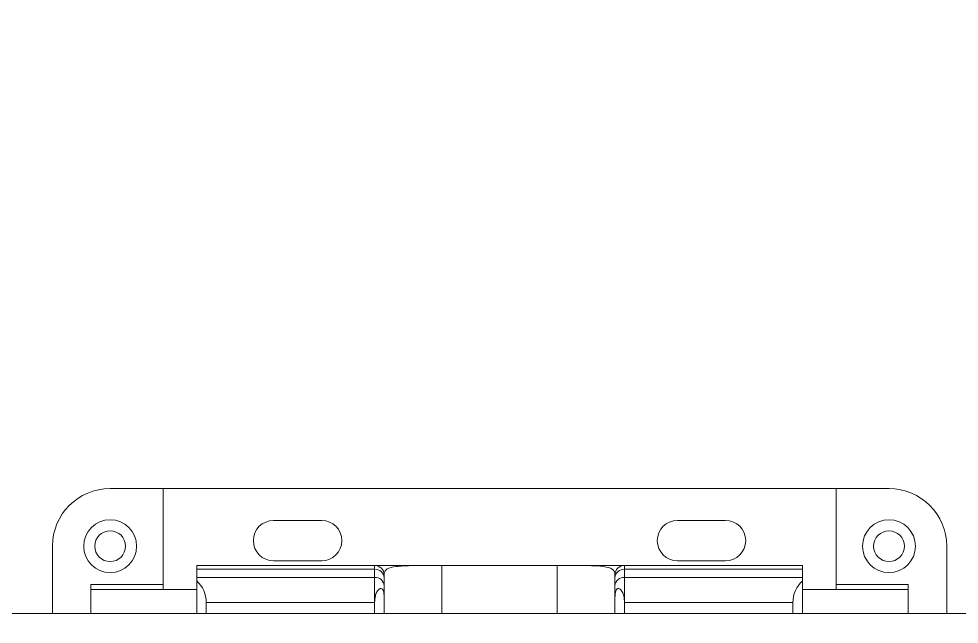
# Model space of a CAD drawing. Header units: inches. Extents: x 0.54 to 10.46, y 0.74 to 7.76.
# Drawn here: x 1.69 to 2.366, y 3.723 to 4.159 of the extents above; entities that cross this region are included whole.
import ezdxf

# ---------------------------------------------------------------- set-up
doc = ezdxf.new("R2010")
doc.units = ezdxf.units.IN
doc.header["$MEASUREMENT"] = 0
doc.layers.add('BG', color=7, linetype='Continuous')
doc.layers.add('MCG-INT-4FT', color=7, linetype='Continuous')

# ---------------------------------------------------------------- blocks, each defined once
blk = doc.blocks.new('block 3')
at = {"layer": 'BG', "true_color": 0xffffff}
h = blk.add_hatch(color=7, dxfattribs=at)
h.dxf.hatch_style = 2
edge = h.paths.add_edge_path()
edge.add_spline(control_points=[(10.29599, 0.90612), (10.29599, 0.90612), (0.87112, 0.90612), (0.87112, 0.90612), (0.87016, 0.90612), (0.86938, 0.90689), (0.86938, 0.90785), (0.86938, 0.90785), (0.86938, 7.59215), (0.86938, 7.59215), (0.86938, 7.59311), (0.87016, 7.59389), (0.87112, 7.59389), (0.87112, 7.59389), (10.29599, 7.59389), (10.29599, 7.59389), (10.29696, 7.59389), (10.29773, 7.59311), (10.29773, 7.59215), (10.29773, 7.59215), (10.29773, 0.90785), (10.29773, 0.90785), (10.29773, 0.90689), (10.29696, 0.90612), (10.29599, 0.90612)], knot_values=[0, 0, 0, 0, 1, 1, 1, 2, 2, 2, 3, 3, 3, 4, 4, 4, 5, 5, 5, 6, 6, 6, 7, 7, 7, 8, 8, 8, 8], degree=3, periodic=1)
h.paths.add_polyline_path([(0.87286, 0.90959), (10.29426, 0.90959), (10.29426, 7.59042), (0.87286, 7.59042)])
at = {"layer": 'BG', "lineweight": 0}
blk.add_open_spline([(10.29599, 0.90612), (10.29599, 0.90612), (0.87112, 0.90612), (0.87112, 0.90612), (0.87016, 0.90612), (0.86938, 0.90689), (0.86938, 0.90785), (0.86938, 0.90785), (0.86938, 7.59215), (0.86938, 7.59215), (0.86938, 7.59311), (0.87016, 7.59389), (0.87112, 7.59389), (0.87112, 7.59389), (10.29599, 7.59389), (10.29599, 7.59389), (10.29696, 7.59389), (10.29773, 7.59311), (10.29773, 7.59215), (10.29773, 7.59215), (10.29773, 0.90785), (10.29773, 0.90785), (10.29773, 0.90689), (10.29696, 0.90612), (10.29599, 0.90612)], degree=3, knots=[0, 0, 0, 0, 1, 1, 1, 2, 2, 2, 3, 3, 3, 4, 4, 4, 5, 5, 5, 6, 6, 6, 7, 7, 7, 8, 8, 8, 8], dxfattribs=at)
blk = doc.blocks.new('block 2')
at = {"layer": 'BG'}
blk.add_blockref('block 3', (0, 0), dxfattribs=at)
blk = doc.blocks.new('block 69')
at = {"layer": 'BG', "true_color": 0xffffff}
h = blk.add_hatch(color=7, dxfattribs=at)
h.dxf.hatch_style = 2
edge = h.paths.add_edge_path()
edge.add_spline(control_points=[(10.46309, 0.739), (10.46309, 0.739), (0.53691, 0.739), (0.53691, 0.739), (0.53595, 0.739), (0.53517, 0.73978), (0.53517, 0.74074), (0.53517, 0.74074), (0.53517, 7.75926), (0.53517, 7.75926), (0.53517, 7.76022), (0.53595, 7.761), (0.53691, 7.761), (0.53691, 7.761), (10.46309, 7.761), (10.46309, 7.761), (10.46406, 7.761), (10.46483, 7.76022), (10.46483, 7.75926), (10.46483, 7.75926), (10.46483, 0.74074), (10.46483, 0.74074), (10.46483, 0.73978), (10.46406, 0.739), (10.46309, 0.739)], knot_values=[0, 0, 0, 0, 1, 1, 1, 2, 2, 2, 3, 3, 3, 4, 4, 4, 5, 5, 5, 6, 6, 6, 7, 7, 7, 8, 8, 8, 8], degree=3, periodic=1)
h.paths.add_polyline_path([(0.53864, 0.74248), (10.46136, 0.74248), (10.46136, 7.75752), (0.53864, 7.75752)])
at = {"layer": 'BG', "lineweight": 0}
blk.add_open_spline([(10.46309, 0.739), (10.46309, 0.739), (0.53691, 0.739), (0.53691, 0.739), (0.53595, 0.739), (0.53517, 0.73978), (0.53517, 0.74074), (0.53517, 0.74074), (0.53517, 7.75926), (0.53517, 7.75926), (0.53517, 7.76022), (0.53595, 7.761), (0.53691, 7.761), (0.53691, 7.761), (10.46309, 7.761), (10.46309, 7.761), (10.46406, 7.761), (10.46483, 7.76022), (10.46483, 7.75926), (10.46483, 7.75926), (10.46483, 0.74074), (10.46483, 0.74074), (10.46483, 0.73978), (10.46406, 0.739), (10.46309, 0.739)], degree=3, knots=[0, 0, 0, 0, 1, 1, 1, 2, 2, 2, 3, 3, 3, 4, 4, 4, 5, 5, 5, 6, 6, 6, 7, 7, 7, 8, 8, 8, 8], dxfattribs=at)
blk = doc.blocks.new('block 68')
at = {"layer": 'BG'}
blk.add_blockref('block 69', (0, 0), dxfattribs=at)
blk = doc.blocks.new('block 1388')
at = {"layer": 'MCG-INT-4FT', "color": 7, "lineweight": 5, "true_color": 0xffffff}
blk.add_lwpolyline([(1.99455, 3.76554), (1.94616, 3.76554)], dxfattribs=at)
blk = doc.blocks.new('block 1389')
at = {"layer": 'MCG-INT-4FT', "color": 7, "lineweight": 5, "true_color": 0xffffff}
blk.add_lwpolyline([(2.1259, 3.76554), (2.07751, 3.76554)], dxfattribs=at)
blk = doc.blocks.new('block 1395')
at = {"layer": 'MCG-INT-4FT', "color": 7, "lineweight": 5, "true_color": 0xffffff}
blk.add_open_spline([(2.297, 3.77936), (2.297, 3.78986), (2.30551, 3.79838), (2.31601, 3.79838), (2.32651, 3.79838), (2.33502, 3.78986), (2.33502, 3.77936), (2.33502, 3.76886), (2.32651, 3.76035), (2.31601, 3.76035), (2.30551, 3.76035), (2.297, 3.76886), (2.297, 3.77936), (2.297, 3.77936), (2.297, 3.77936), (2.297, 3.77936)], degree=3, knots=[0, 0, 0, 0, 1, 1, 1, 2, 2, 2, 3, 3, 3, 4, 4, 4, 5, 5, 5, 5], dxfattribs=at)
blk = doc.blocks.new('block 1396')
at = {"layer": 'MCG-INT-4FT', "color": 7, "lineweight": 5, "true_color": 0xffffff}
blk.add_lwpolyline([(2.32984, 3.74826), (2.32984, 3.75171)], dxfattribs=at)
blk = doc.blocks.new('block 1397')
at = {"layer": 'MCG-INT-4FT', "color": 7, "lineweight": 5, "true_color": 0xffffff}
blk.add_lwpolyline([(2.27799, 3.75171), (2.32984, 3.75171)], dxfattribs=at)
blk = doc.blocks.new('block 1398')
at = {"layer": 'MCG-INT-4FT', "color": 7, "lineweight": 5, "true_color": 0xffffff}
blk.add_lwpolyline([(2.27799, 3.82084), (2.27799, 3.75171)], dxfattribs=at)
blk = doc.blocks.new('block 1399')
at = {"layer": 'MCG-INT-4FT', "color": 7, "lineweight": 5, "true_color": 0xffffff}
blk.add_lwpolyline([(2.31601, 3.82084), (2.27799, 3.82084)], dxfattribs=at)
blk = doc.blocks.new('block 1400')
at = {"layer": 'MCG-INT-4FT', "color": 7, "lineweight": 5, "true_color": 0xffffff}
blk.add_open_spline([(2.35749, 3.77936), (2.35749, 3.80227), (2.33892, 3.82084), (2.31601, 3.82084)], degree=3, dxfattribs=at)
blk = doc.blocks.new('block 1401')
at = {"layer": 'MCG-INT-4FT', "color": 7, "lineweight": 5, "true_color": 0xffffff}
blk.add_lwpolyline([(2.35749, 3.77936), (2.35749, 3.73097)], dxfattribs=at)
blk = doc.blocks.new('block 1408')
at = {"layer": 'MCG-INT-4FT', "color": 7, "lineweight": 5, "true_color": 0xffffff}
blk.add_open_spline([(2.30495, 3.77936), (2.30495, 3.78547), (2.3099, 3.79043), (2.31601, 3.79043), (2.32212, 3.79043), (2.32707, 3.78547), (2.32707, 3.77936), (2.32707, 3.77326), (2.32212, 3.7683), (2.31601, 3.7683), (2.3099, 3.7683), (2.30495, 3.77326), (2.30495, 3.77936), (2.30495, 3.77936), (2.30495, 3.77936), (2.30495, 3.77936)], degree=3, knots=[0, 0, 0, 0, 1, 1, 1, 2, 2, 2, 3, 3, 3, 4, 4, 4, 5, 5, 5, 5], dxfattribs=at)
blk = doc.blocks.new('block 1410')
at = {"layer": 'MCG-INT-4FT', "color": 7, "lineweight": 5, "true_color": 0xffffff}
blk.add_open_spline([(1.73704, 3.77936), (1.73704, 3.78986), (1.74555, 3.79838), (1.75605, 3.79838), (1.76655, 3.79838), (1.77506, 3.78986), (1.77506, 3.77936), (1.77506, 3.76886), (1.76655, 3.76035), (1.75605, 3.76035), (1.74555, 3.76035), (1.73704, 3.76886), (1.73704, 3.77936), (1.73704, 3.77936), (1.73704, 3.77936), (1.73704, 3.77936)], degree=3, knots=[0, 0, 0, 0, 1, 1, 1, 2, 2, 2, 3, 3, 3, 4, 4, 4, 5, 5, 5, 5], dxfattribs=at)
blk = doc.blocks.new('block 1418')
at = {"layer": 'MCG-INT-4FT', "color": 7, "lineweight": 5, "true_color": 0xffffff}
blk.add_lwpolyline([(1.71457, 3.73097), (1.71457, 3.77936)], dxfattribs=at)
blk = doc.blocks.new('block 1419')
at = {"layer": 'MCG-INT-4FT', "color": 7, "lineweight": 5, "true_color": 0xffffff}
blk.add_open_spline([(1.75605, 3.82084), (1.73314, 3.82084), (1.71457, 3.80227), (1.71457, 3.77936)], degree=3, dxfattribs=at)
blk = doc.blocks.new('block 1420')
at = {"layer": 'MCG-INT-4FT', "color": 7, "lineweight": 5, "true_color": 0xffffff}
blk.add_lwpolyline([(1.75605, 3.82084), (1.79407, 3.82084)], dxfattribs=at)
blk = doc.blocks.new('block 1421')
at = {"layer": 'MCG-INT-4FT', "color": 7, "lineweight": 5, "true_color": 0xffffff}
blk.add_lwpolyline([(1.79407, 3.82084), (1.79407, 3.75171)], dxfattribs=at)
blk = doc.blocks.new('block 1422')
at = {"layer": 'MCG-INT-4FT', "color": 7, "lineweight": 5, "true_color": 0xffffff}
blk.add_lwpolyline([(1.79407, 3.75171), (1.74222, 3.75171)], dxfattribs=at)
blk = doc.blocks.new('block 1423')
at = {"layer": 'MCG-INT-4FT', "color": 7, "lineweight": 5, "true_color": 0xffffff}
blk.add_lwpolyline([(1.74222, 3.74826), (1.74222, 3.75171)], dxfattribs=at)
blk = doc.blocks.new('block 1424')
at = {"layer": 'MCG-INT-4FT', "color": 7, "lineweight": 5, "true_color": 0xffffff}
blk.add_open_spline([(1.74499, 3.77936), (1.74499, 3.78547), (1.74994, 3.79043), (1.75605, 3.79043), (1.76216, 3.79043), (1.76711, 3.78547), (1.76711, 3.77936), (1.76711, 3.77326), (1.76216, 3.7683), (1.75605, 3.7683), (1.74994, 3.7683), (1.74499, 3.77326), (1.74499, 3.77936), (1.74499, 3.77936), (1.74499, 3.77936), (1.74499, 3.77936)], degree=3, knots=[0, 0, 0, 0, 1, 1, 1, 2, 2, 2, 3, 3, 3, 4, 4, 4, 5, 5, 5, 5], dxfattribs=at)
blk = doc.blocks.new('block 1426')
at = {"layer": 'MCG-INT-4FT', "color": 7, "lineweight": 5, "true_color": 0xffffff}
blk.add_lwpolyline([(1.95307, 3.73892), (1.95307, 3.75089)], dxfattribs=at)
blk = doc.blocks.new('block 1427')
at = {"layer": 'MCG-INT-4FT', "color": 7, "lineweight": 5, "true_color": 0xffffff}
blk.add_open_spline([(1.94616, 3.73892), (1.94626, 3.74052), (1.94637, 3.74213), (1.94673, 3.74363), (1.94697, 3.74465), (1.94734, 3.74563), (1.94781, 3.74649), (1.94812, 3.74707), (1.94849, 3.74761), (1.94891, 3.74804), (1.9492, 3.74833), (1.94952, 3.74858), (1.94986, 3.74874), (1.95011, 3.74885), (1.95038, 3.74892), (1.95064, 3.74892), (1.95086, 3.74892), (1.95108, 3.74887), (1.95129, 3.74877), (1.9515, 3.74867), (1.95169, 3.74851), (1.95187, 3.74832), (1.95203, 3.74813), (1.95217, 3.7479), (1.95229, 3.74766), (1.95249, 3.74725), (1.95263, 3.74678), (1.95273, 3.7463), (1.9531, 3.74463), (1.95308, 3.74284), (1.95307, 3.74109), (1.95307, 3.74036), (1.95307, 3.73964), (1.95307, 3.73892)], degree=3, knots=[0, 0, 0, 0, 1, 1, 1, 2, 2, 2, 3, 3, 3, 4, 4, 4, 5, 5, 5, 6, 6, 6, 7, 7, 7, 8, 8, 8, 9, 9, 9, 10, 10, 10, 11, 11, 11, 11], dxfattribs=at)
blk = doc.blocks.new('block 1428')
at = {"layer": 'MCG-INT-4FT', "color": 7, "lineweight": 5, "true_color": 0xffffff}
blk.add_lwpolyline([(1.94616, 3.75688), (1.94616, 3.73892)], dxfattribs=at)
blk = doc.blocks.new('block 1429')
at = {"layer": 'MCG-INT-4FT', "color": 7, "lineweight": 5, "true_color": 0xffffff}
blk.add_open_spline([(1.95307, 3.75089), (1.9528, 3.75444), (1.94972, 3.75711), (1.94616, 3.75688)], degree=3, dxfattribs=at)
blk = doc.blocks.new('block 1430')
at = {"layer": 'MCG-INT-4FT', "color": 7, "lineweight": 5, "true_color": 0xffffff}
blk.add_lwpolyline([(1.95307, 3.73097), (1.95307, 3.73892)], dxfattribs=at)
blk = doc.blocks.new('block 1431')
at = {"layer": 'MCG-INT-4FT', "color": 7, "lineweight": 5, "true_color": 0xffffff}
blk.add_lwpolyline([(1.94616, 3.73097), (1.94616, 3.73892)], dxfattribs=at)
blk = doc.blocks.new('block 1432')
at = {"layer": 'MCG-INT-4FT', "color": 7, "lineweight": 5, "true_color": 0xffffff}
blk.add_lwpolyline([(2.1259, 3.75688), (2.1259, 3.73892)], dxfattribs=at)
blk = doc.blocks.new('block 1433')
at = {"layer": 'MCG-INT-4FT', "color": 7, "lineweight": 5, "true_color": 0xffffff}
blk.add_open_spline([(2.1259, 3.73892), (2.1258, 3.74052), (2.1257, 3.74213), (2.12533, 3.74363), (2.12509, 3.74465), (2.12472, 3.74563), (2.12426, 3.74649), (2.12394, 3.74707), (2.12357, 3.74761), (2.12315, 3.74804), (2.12286, 3.74833), (2.12254, 3.74858), (2.1222, 3.74874), (2.12195, 3.74885), (2.12168, 3.74892), (2.12142, 3.74892), (2.1212, 3.74892), (2.12098, 3.74887), (2.12077, 3.74877), (2.12056, 3.74867), (2.12037, 3.74851), (2.1202, 3.74832), (2.12003, 3.74813), (2.11989, 3.7479), (2.11977, 3.74766), (2.11957, 3.74725), (2.11944, 3.74678), (2.11933, 3.7463), (2.11896, 3.74463), (2.11899, 3.74284), (2.11899, 3.74109), (2.11899, 3.74036), (2.11899, 3.73964), (2.11899, 3.73892)], degree=3, knots=[0, 0, 0, 0, 1, 1, 1, 2, 2, 2, 3, 3, 3, 4, 4, 4, 5, 5, 5, 6, 6, 6, 7, 7, 7, 8, 8, 8, 9, 9, 9, 10, 10, 10, 11, 11, 11, 11], dxfattribs=at)
blk = doc.blocks.new('block 1434')
at = {"layer": 'MCG-INT-4FT', "color": 7, "lineweight": 5, "true_color": 0xffffff}
blk.add_lwpolyline([(2.11899, 3.73892), (2.11899, 3.75089)], dxfattribs=at)
blk = doc.blocks.new('block 1435')
at = {"layer": 'MCG-INT-4FT', "color": 7, "lineweight": 5, "true_color": 0xffffff}
blk.add_open_spline([(2.1259, 3.75688), (2.12235, 3.75711), (2.11926, 3.75444), (2.11899, 3.75089)], degree=3, dxfattribs=at)
blk = doc.blocks.new('block 1436')
at = {"layer": 'MCG-INT-4FT', "color": 7, "lineweight": 5, "true_color": 0xffffff}
blk.add_lwpolyline([(2.11899, 3.73097), (2.11899, 3.73892)], dxfattribs=at)
blk = doc.blocks.new('block 1437')
at = {"layer": 'MCG-INT-4FT', "color": 7, "lineweight": 5, "true_color": 0xffffff}
blk.add_lwpolyline([(2.1259, 3.73097), (2.1259, 3.73892)], dxfattribs=at)
blk = doc.blocks.new('block 1450')
at = {"layer": 'MCG-INT-4FT', "color": 7, "lineweight": 5, "true_color": 0xffffff}
blk.add_lwpolyline([(1.82518, 3.73892), (1.94616, 3.73892)], dxfattribs=at)
blk = doc.blocks.new('block 1451')
at = {"layer": 'MCG-INT-4FT', "color": 7, "lineweight": 5, "true_color": 0xffffff}
blk.add_open_spline([(1.82518, 3.73892), (1.82518, 3.74482), (1.82267, 3.75044), (1.81827, 3.75437)], degree=3, dxfattribs=at)
blk = doc.blocks.new('block 1452')
at = {"layer": 'MCG-INT-4FT', "color": 7, "lineweight": 5, "true_color": 0xffffff}
blk.add_lwpolyline([(1.81827, 3.75437), (1.81827, 3.75688)], dxfattribs=at)
blk = doc.blocks.new('block 1453')
at = {"layer": 'MCG-INT-4FT', "color": 7, "lineweight": 5, "true_color": 0xffffff}
blk.add_lwpolyline([(1.81827, 3.75688), (1.94616, 3.75688)], dxfattribs=at)
blk = doc.blocks.new('block 1454')
at = {"layer": 'MCG-INT-4FT', "color": 7, "lineweight": 5, "true_color": 0xffffff}
blk.add_lwpolyline([(1.81827, 3.73097), (1.81827, 3.75437)], dxfattribs=at)
blk = doc.blocks.new('block 1455')
at = {"layer": 'MCG-INT-4FT', "color": 7, "lineweight": 5, "true_color": 0xffffff}
blk.add_lwpolyline([(1.82518, 3.73097), (1.82518, 3.73892)], dxfattribs=at)
blk = doc.blocks.new('block 1461')
at = {"layer": 'MCG-INT-4FT', "color": 7, "lineweight": 5, "true_color": 0xffffff}
blk.add_lwpolyline([(2.25379, 3.75437), (2.25379, 3.75688)], dxfattribs=at)
blk = doc.blocks.new('block 1462')
at = {"layer": 'MCG-INT-4FT', "color": 7, "lineweight": 5, "true_color": 0xffffff}
blk.add_open_spline([(2.25379, 3.75437), (2.24939, 3.75044), (2.24688, 3.74482), (2.24688, 3.73892)], degree=3, dxfattribs=at)
blk = doc.blocks.new('block 1463')
at = {"layer": 'MCG-INT-4FT', "color": 7, "lineweight": 5, "true_color": 0xffffff}
blk.add_lwpolyline([(2.24688, 3.73892), (2.1259, 3.73892)], dxfattribs=at)
blk = doc.blocks.new('block 1464')
at = {"layer": 'MCG-INT-4FT', "color": 7, "lineweight": 5, "true_color": 0xffffff}
blk.add_lwpolyline([(2.25379, 3.75688), (2.1259, 3.75688)], dxfattribs=at)
blk = doc.blocks.new('block 1465')
at = {"layer": 'MCG-INT-4FT', "color": 7, "lineweight": 5, "true_color": 0xffffff}
blk.add_lwpolyline([(2.24688, 3.73097), (2.24688, 3.73892)], dxfattribs=at)
blk = doc.blocks.new('block 1466')
at = {"layer": 'MCG-INT-4FT', "color": 7, "lineweight": 5, "true_color": 0xffffff}
blk.add_lwpolyline([(2.25379, 3.73097), (2.25379, 3.75437)], dxfattribs=at)
blk = doc.blocks.new('block 1474')
at = {"layer": 'MCG-INT-4FT', "color": 7, "lineweight": 5, "true_color": 0xffffff}
blk.add_lwpolyline([(1.94616, 3.76276), (1.94616, 3.75688)], dxfattribs=at)
blk = doc.blocks.new('block 1475')
at = {"layer": 'MCG-INT-4FT', "color": 7, "lineweight": 5, "true_color": 0xffffff}
blk.add_lwpolyline([(1.81827, 3.76276), (1.94616, 3.76276)], dxfattribs=at)
blk = doc.blocks.new('block 1476')
at = {"layer": 'MCG-INT-4FT', "color": 7, "lineweight": 5, "true_color": 0xffffff}
blk.add_lwpolyline([(1.81827, 3.75688), (1.81827, 3.76276)], dxfattribs=at)
blk = doc.blocks.new('block 1477')
at = {"layer": 'MCG-INT-4FT', "color": 7, "lineweight": 5, "true_color": 0xffffff}
blk.add_open_spline([(1.95307, 3.75677), (1.9528, 3.76033), (1.94972, 3.763), (1.94616, 3.76276)], degree=3, dxfattribs=at)
blk = doc.blocks.new('block 1478')
at = {"layer": 'MCG-INT-4FT', "color": 7, "lineweight": 5, "true_color": 0xffffff}
blk.add_lwpolyline([(1.95307, 3.75089), (1.95307, 3.75677)], dxfattribs=at)
blk = doc.blocks.new('block 1479')
at = {"layer": 'MCG-INT-4FT', "color": 7, "lineweight": 5, "true_color": 0xffffff}
blk.add_lwpolyline([(2.1259, 3.76276), (2.1259, 3.75688)], dxfattribs=at)
blk = doc.blocks.new('block 1480')
at = {"layer": 'MCG-INT-4FT', "color": 7, "lineweight": 5, "true_color": 0xffffff}
blk.add_open_spline([(2.1259, 3.76276), (2.12235, 3.763), (2.11926, 3.76033), (2.11899, 3.75677)], degree=3, dxfattribs=at)
blk = doc.blocks.new('block 1481')
at = {"layer": 'MCG-INT-4FT', "color": 7, "lineweight": 5, "true_color": 0xffffff}
blk.add_lwpolyline([(2.11899, 3.75089), (2.11899, 3.75677)], dxfattribs=at)
blk = doc.blocks.new('block 1482')
at = {"layer": 'MCG-INT-4FT', "color": 7, "lineweight": 5, "true_color": 0xffffff}
blk.add_lwpolyline([(2.25379, 3.76276), (2.1259, 3.76276)], dxfattribs=at)
blk = doc.blocks.new('block 1483')
at = {"layer": 'MCG-INT-4FT', "color": 7, "lineweight": 5, "true_color": 0xffffff}
blk.add_lwpolyline([(2.25379, 3.75688), (2.25379, 3.76276)], dxfattribs=at)
blk = doc.blocks.new('block 1494')
at = {"layer": 'MCG-INT-4FT', "color": 7, "lineweight": 5, "true_color": 0xffffff}
blk.add_lwpolyline([(1.94616, 3.76554), (1.94616, 3.76276)], dxfattribs=at)
blk = doc.blocks.new('block 1495')
at = {"layer": 'MCG-INT-4FT', "color": 7, "lineweight": 5, "true_color": 0xffffff}
blk.add_lwpolyline([(1.81827, 3.76554), (1.94616, 3.76554)], dxfattribs=at)
blk = doc.blocks.new('block 1496')
at = {"layer": 'MCG-INT-4FT', "color": 7, "lineweight": 5, "true_color": 0xffffff}
blk.add_lwpolyline([(1.81827, 3.76276), (1.81827, 3.76554)], dxfattribs=at)
blk = doc.blocks.new('block 1497')
at = {"layer": 'MCG-INT-4FT', "color": 7, "lineweight": 5, "true_color": 0xffffff}
blk.add_open_spline([(1.95307, 3.75862), (1.95307, 3.76244), (1.94998, 3.76554), (1.94616, 3.76554)], degree=3, dxfattribs=at)
blk = doc.blocks.new('block 1498')
at = {"layer": 'MCG-INT-4FT', "color": 7, "lineweight": 5, "true_color": 0xffffff}
blk.add_lwpolyline([(1.95307, 3.75677), (1.95307, 3.75862)], dxfattribs=at)
blk = doc.blocks.new('block 1499')
at = {"layer": 'MCG-INT-4FT', "color": 7, "lineweight": 5, "true_color": 0xffffff}
blk.add_lwpolyline([(2.1259, 3.76554), (2.1259, 3.76276)], dxfattribs=at)
blk = doc.blocks.new('block 1500')
at = {"layer": 'MCG-INT-4FT', "color": 7, "lineweight": 5, "true_color": 0xffffff}
blk.add_open_spline([(2.1259, 3.76554), (2.12208, 3.76554), (2.11899, 3.76244), (2.11899, 3.75862)], degree=3, dxfattribs=at)
blk = doc.blocks.new('block 1501')
at = {"layer": 'MCG-INT-4FT', "color": 7, "lineweight": 5, "true_color": 0xffffff}
blk.add_lwpolyline([(2.11899, 3.75677), (2.11899, 3.75862)], dxfattribs=at)
blk = doc.blocks.new('block 1502')
at = {"layer": 'MCG-INT-4FT', "color": 7, "lineweight": 5, "true_color": 0xffffff}
blk.add_lwpolyline([(2.25379, 3.76554), (2.1259, 3.76554)], dxfattribs=at)
blk = doc.blocks.new('block 1503')
at = {"layer": 'MCG-INT-4FT', "color": 7, "lineweight": 5, "true_color": 0xffffff}
blk.add_lwpolyline([(2.25379, 3.76276), (2.25379, 3.76554)], dxfattribs=at)
blk = doc.blocks.new('block 1517')
at = {"layer": 'MCG-INT-4FT', "color": 7, "lineweight": 5, "true_color": 0xffffff}
blk.add_open_spline([(2.07751, 3.76554), (2.08217, 3.76554), (2.08683, 3.76554), (2.09123, 3.76552), (2.09563, 3.7655), (2.09977, 3.76545), (2.10341, 3.76527), (2.10703, 3.7651), (2.11014, 3.76481), (2.11263, 3.76432), (2.11508, 3.76384), (2.11692, 3.76317), (2.11787, 3.76223), (2.11855, 3.76155), (2.11877, 3.76073), (2.11899, 3.75991)], degree=3, knots=[0, 0, 0, 0, 1, 1, 1, 2, 2, 2, 3, 3, 3, 4, 4, 4, 5, 5, 5, 5], dxfattribs=at)
blk = doc.blocks.new('block 1518')
at = {"layer": 'MCG-INT-4FT', "color": 7, "lineweight": 5, "true_color": 0xffffff}
blk.add_lwpolyline([(2.07751, 3.76554), (1.99455, 3.76554)], dxfattribs=at)
blk = doc.blocks.new('block 1519')
at = {"layer": 'MCG-INT-4FT', "color": 7, "lineweight": 5, "true_color": 0xffffff}
blk.add_open_spline([(1.95307, 3.75991), (1.9535, 3.76103), (1.95392, 3.76215), (1.95529, 3.76298), (1.95665, 3.76381), (1.95896, 3.76434), (1.96184, 3.76472), (1.96467, 3.76508), (1.96805, 3.76528), (1.97187, 3.76539), (1.97572, 3.7655), (1.98001, 3.76552), (1.98447, 3.76553), (1.98777, 3.76554), (1.99116, 3.76554), (1.99455, 3.76554)], degree=3, knots=[0, 0, 0, 0, 1, 1, 1, 2, 2, 2, 3, 3, 3, 4, 4, 4, 5, 5, 5, 5], dxfattribs=at)
blk = doc.blocks.new('block 1522')
at = {"layer": 'MCG-INT-4FT', "color": 7, "lineweight": 5, "true_color": 0xffffff}
blk.add_lwpolyline([(2.11899, 3.75862), (2.11899, 3.75991)], dxfattribs=at)
blk = doc.blocks.new('block 1523')
at = {"layer": 'MCG-INT-4FT', "color": 7, "lineweight": 5, "true_color": 0xffffff}
blk.add_lwpolyline([(1.95307, 3.75991), (1.95307, 3.75862)], dxfattribs=at)
blk = doc.blocks.new('block 1524')
at = {"layer": 'MCG-INT-4FT', "color": 7, "lineweight": 5, "true_color": 0xffffff}
blk.add_lwpolyline([(1.99455, 3.76554), (1.99455, 3.73097)], dxfattribs=at)
blk = doc.blocks.new('block 1526')
at = {"layer": 'MCG-INT-4FT', "color": 7, "lineweight": 5, "true_color": 0xffffff}
blk.add_lwpolyline([(2.07751, 3.73097), (2.07751, 3.76554)], dxfattribs=at)
blk = doc.blocks.new('block 1528')
at = {"layer": 'MCG-INT-4FT', "color": 7, "lineweight": 5, "true_color": 0xffffff}
blk.add_lwpolyline([(1.74222, 3.74826), (1.74222, 3.73097)], dxfattribs=at)
blk = doc.blocks.new('block 1529')
at = {"layer": 'MCG-INT-4FT', "color": 7, "lineweight": 5, "true_color": 0xffffff}
blk.add_lwpolyline([(1.81827, 3.74826), (1.74222, 3.74826)], dxfattribs=at)
blk = doc.blocks.new('block 1532')
at = {"layer": 'MCG-INT-4FT', "color": 7, "lineweight": 5, "true_color": 0xffffff}
blk.add_lwpolyline([(2.32984, 3.74826), (2.32984, 3.73097)], dxfattribs=at)
blk = doc.blocks.new('block 1533')
at = {"layer": 'MCG-INT-4FT', "color": 7, "lineweight": 5, "true_color": 0xffffff}
blk.add_lwpolyline([(2.25379, 3.74826), (2.32984, 3.74826)], dxfattribs=at)
blk = doc.blocks.new('block 1536')
at = {"layer": 'MCG-INT-4FT', "color": 7, "lineweight": 5, "true_color": 0xffffff}
blk.add_lwpolyline([(1.79407, 3.74826), (1.79407, 3.75171)], dxfattribs=at)
blk = doc.blocks.new('block 1537')
at = {"layer": 'MCG-INT-4FT', "color": 7, "lineweight": 5, "true_color": 0xffffff}
blk.add_lwpolyline([(2.27799, 3.74826), (2.27799, 3.75171)], dxfattribs=at)
blk = doc.blocks.new('block 1540')
at = {"layer": 'MCG-INT-4FT', "color": 7, "lineweight": 5, "true_color": 0xffffff}
blk.add_lwpolyline([(2.16392, 3.7979), (2.19849, 3.7979)], dxfattribs=at)
blk = doc.blocks.new('block 1541')
at = {"layer": 'MCG-INT-4FT', "color": 7, "lineweight": 5, "true_color": 0xffffff}
blk.add_open_spline([(2.16392, 3.7979), (2.15591, 3.7979), (2.14941, 3.7914), (2.14941, 3.78338), (2.14941, 3.77536), (2.15591, 3.76886), (2.16392, 3.76886)], degree=3, knots=[0, 0, 0, 0, 1, 1, 1, 2, 2, 2, 2], dxfattribs=at)
blk = doc.blocks.new('block 1542')
at = {"layer": 'MCG-INT-4FT', "color": 7, "lineweight": 5, "true_color": 0xffffff}
blk.add_lwpolyline([(2.19849, 3.76886), (2.16392, 3.76886)], dxfattribs=at)
blk = doc.blocks.new('block 1543')
at = {"layer": 'MCG-INT-4FT', "color": 7, "lineweight": 5, "true_color": 0xffffff}
blk.add_open_spline([(2.19849, 3.76886), (2.20651, 3.76886), (2.21301, 3.77536), (2.21301, 3.78338), (2.21301, 3.7914), (2.20651, 3.7979), (2.19849, 3.7979)], degree=3, knots=[0, 0, 0, 0, 1, 1, 1, 2, 2, 2, 2], dxfattribs=at)
blk = doc.blocks.new('block 1544')
at = {"layer": 'MCG-INT-4FT', "color": 7, "lineweight": 5, "true_color": 0xffffff}
blk.add_lwpolyline([(1.87357, 3.76886), (1.90814, 3.76886)], dxfattribs=at)
blk = doc.blocks.new('block 1545')
at = {"layer": 'MCG-INT-4FT', "color": 7, "lineweight": 5, "true_color": 0xffffff}
blk.add_open_spline([(1.90814, 3.76886), (1.91616, 3.76886), (1.92266, 3.77536), (1.92266, 3.78338), (1.92266, 3.7914), (1.91616, 3.7979), (1.90814, 3.7979)], degree=3, knots=[0, 0, 0, 0, 1, 1, 1, 2, 2, 2, 2], dxfattribs=at)
blk = doc.blocks.new('block 1546')
at = {"layer": 'MCG-INT-4FT', "color": 7, "lineweight": 5, "true_color": 0xffffff}
blk.add_lwpolyline([(1.90814, 3.7979), (1.87357, 3.7979)], dxfattribs=at)
blk = doc.blocks.new('block 1547')
at = {"layer": 'MCG-INT-4FT', "color": 7, "lineweight": 5, "true_color": 0xffffff}
blk.add_open_spline([(1.87357, 3.7979), (1.86556, 3.7979), (1.85906, 3.7914), (1.85906, 3.78338), (1.85906, 3.77536), (1.86556, 3.76886), (1.87357, 3.76886)], degree=3, knots=[0, 0, 0, 0, 1, 1, 1, 2, 2, 2, 2], dxfattribs=at)
blk = doc.blocks.new('block 1548')
at = {"layer": 'MCG-INT-4FT', "color": 7, "lineweight": 5, "true_color": 0xffffff}
blk.add_lwpolyline([(2.27799, 3.82084), (1.79407, 3.82084)], dxfattribs=at)
blk = doc.blocks.new('block 1604')
at = {"layer": 'MCG-INT-4FT', "color": 7, "lineweight": 5, "true_color": 0xffffff}
blk.add_lwpolyline([(1.02982, 3.73097), (8.87607, 3.73097)], dxfattribs=at)

msp = doc.modelspace()

# ---------------------------------------------------------------- block references
at = {"layer": 'BG'}
for name in ['block 68', 'block 2']:
    msp.add_blockref(name, (0, 0), dxfattribs=at)
at = {"layer": 'MCG-INT-4FT'}
for name in ['block 1419', 'block 1420', 'block 1421', 'block 1548', 'block 1398', 'block 1399', 'block 1400', 'block 1410', 'block 1547', 'block 1546', 'block 1545', 'block 1541', 'block 1540', 'block 1543', 'block 1395', 'block 1424', 'block 1408', 'block 1418', 'block 1401', 'block 1544', 'block 1542', 'block 1495', 'block 1496', 'block 1475', 'block 1476', 'block 1388', 'block 1494', 'block 1497', 'block 1477', 'block 1474', 'block 1519', 'block 1523', 'block 1518', 'block 1524', 'block 1389', 'block 1517', 'block 1526', 'block 1500', 'block 1480', 'block 1522', 'block 1499', 'block 1502', 'block 1479', 'block 1482', 'block 1503', 'block 1483', 'block 1452', 'block 1453', 'block 1451', 'block 1454', 'block 1429', 'block 1428', 'block 1498', 'block 1478', 'block 1501', 'block 1435', 'block 1481', 'block 1432', 'block 1464', 'block 1462', 'block 1461', 'block 1466', 'block 1422', 'block 1423', 'block 1528', 'block 1529', 'block 1536', 'block 1427', 'block 1426', 'block 1433', 'block 1434', 'block 1533', 'block 1397', 'block 1537', 'block 1396', 'block 1532', 'block 1450', 'block 1455', 'block 1431', 'block 1430', 'block 1436', 'block 1437', 'block 1463', 'block 1465', 'block 1604']:
    msp.add_blockref(name, (0, 0), dxfattribs=at)

doc.saveas('drawing.dxf')
